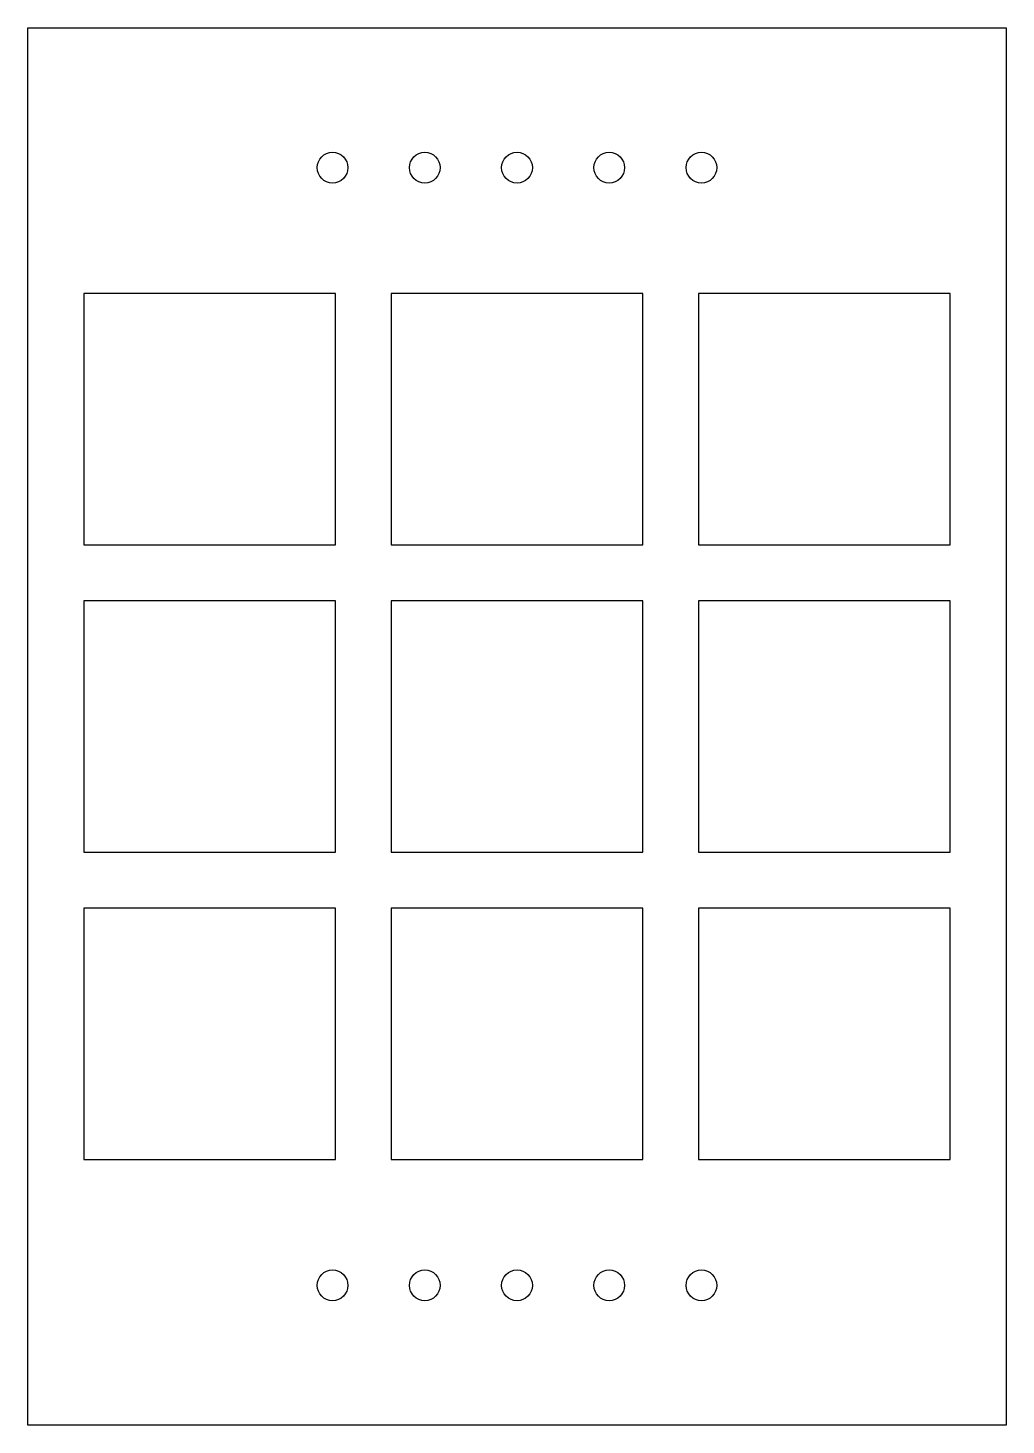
# Model space of a CAD drawing. Header units: millimetres. Extents: x -350 to 0, y -500 to 0.
import ezdxf

# ---------------------------------------------------------------- set-up
doc = ezdxf.new("R2010")
doc.units = ezdxf.units.MM
doc.layers.get('0').update_dxf_attribs({"linetype": 'CONTINUOUS'})

msp = doc.modelspace()

# ---------------------------------------------------------------- linework, layer by layer
for points in [[(-350, -500), (-350, 0), (0, 0), (0, -500)], [(-240, -95), (-330, -95), (-330, -185), (-240, -185)], [(-130, -185), (-130, -95), (-220, -95), (-220, -185)], [(-110, -95), (-110, -185), (-20, -185), (-20, -95)], [(-110, -205), (-110, -295), (-20, -295), (-20, -205)], [(-240, -205), (-330, -205), (-330, -295), (-240, -295)], [(-130, -295), (-130, -205), (-220, -205), (-220, -295)], [(-110, -315), (-110, -405), (-20, -405), (-20, -315)], [(-240, -315), (-330, -315), (-330, -405), (-240, -405)], [(-130, -405), (-130, -315), (-220, -315), (-220, -405)]]:
    msp.add_lwpolyline(points, close=True)
for centre in [(-241, -50), (-208, -50), (-175, -50), (-142, -50), (-109, -50), (-241, -450), (-208, -450), (-175, -450), (-142, -450), (-109, -450)]:
    msp.add_circle(centre, 5.5)

doc.saveas('drawing.dxf')
